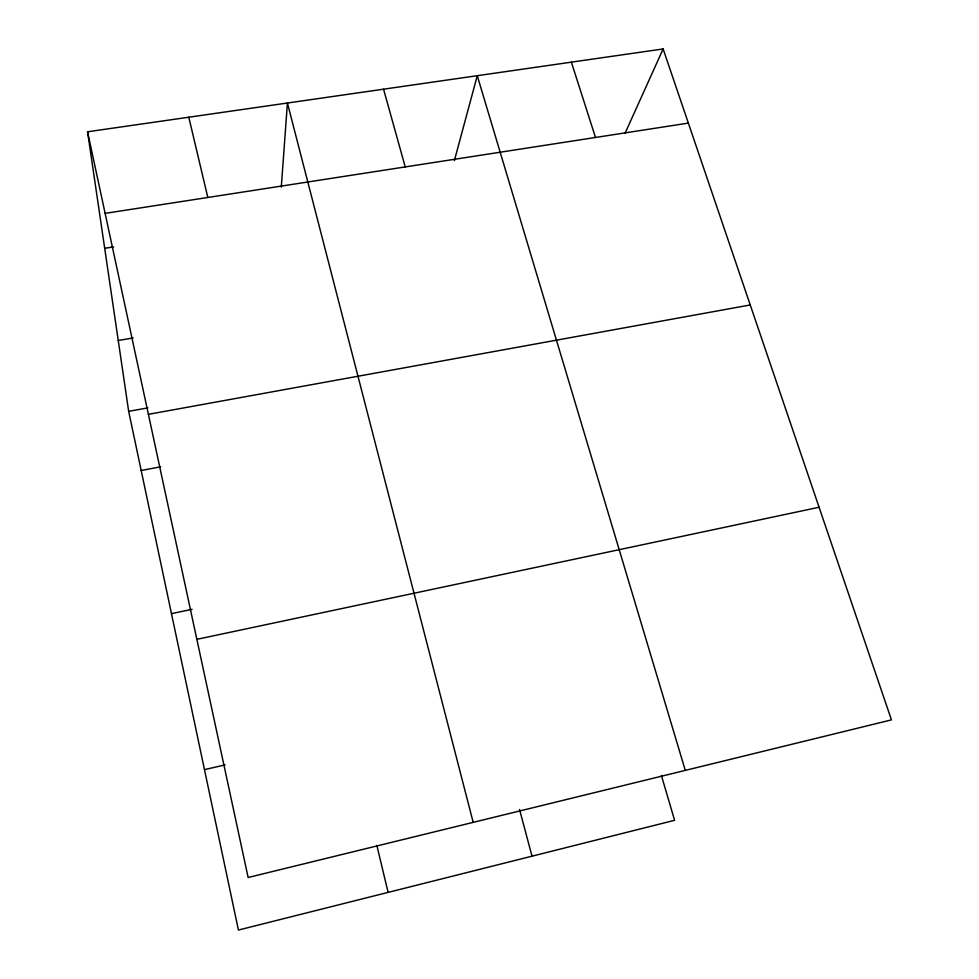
<?xml version="1.0" encoding="UTF-8"?>
<svg xmlns="http://www.w3.org/2000/svg" width="979" height="979" viewBox="0 0 979 979"><rect width="100%" height="100%" fill="white"/><g stroke="black" fill="none" stroke-linecap="round" stroke-linejoin="round"><path stroke-width="1.47" d="M281.291 187.087L287.422 103.028L473.187 822.36M454.378 160.605L477.262 75.701L685.288 770.387M625.116 133.144L663.126 48.95L87.559 131.786L128.665 411.339L238.423 930.05L674.604 820.304L661.376 775.429M204.476 769.629L225.133 764.88M196.852 639.336L819.093 507.257M171.472 613.625L192.043 609.342M141.184 470.495L160.642 466.824M148.404 414.337L750.244 304.958M128.665 411.339L147.939 407.851M118.251 340.496L133.181 337.939M104.692 248.311L113.65 246.892M105.12 213.373L688.359 123.097M663.126 48.95L891.441 719.883L248.14 877.502L87.559 131.786M571.381 62.154L595.489 137.476M383.548 89.187L405.233 166.919M519.555 809.535L532.025 856.184M376.842 845.415L388.112 892.383M188.788 117.223L207.817 197.477"/></g></svg>
